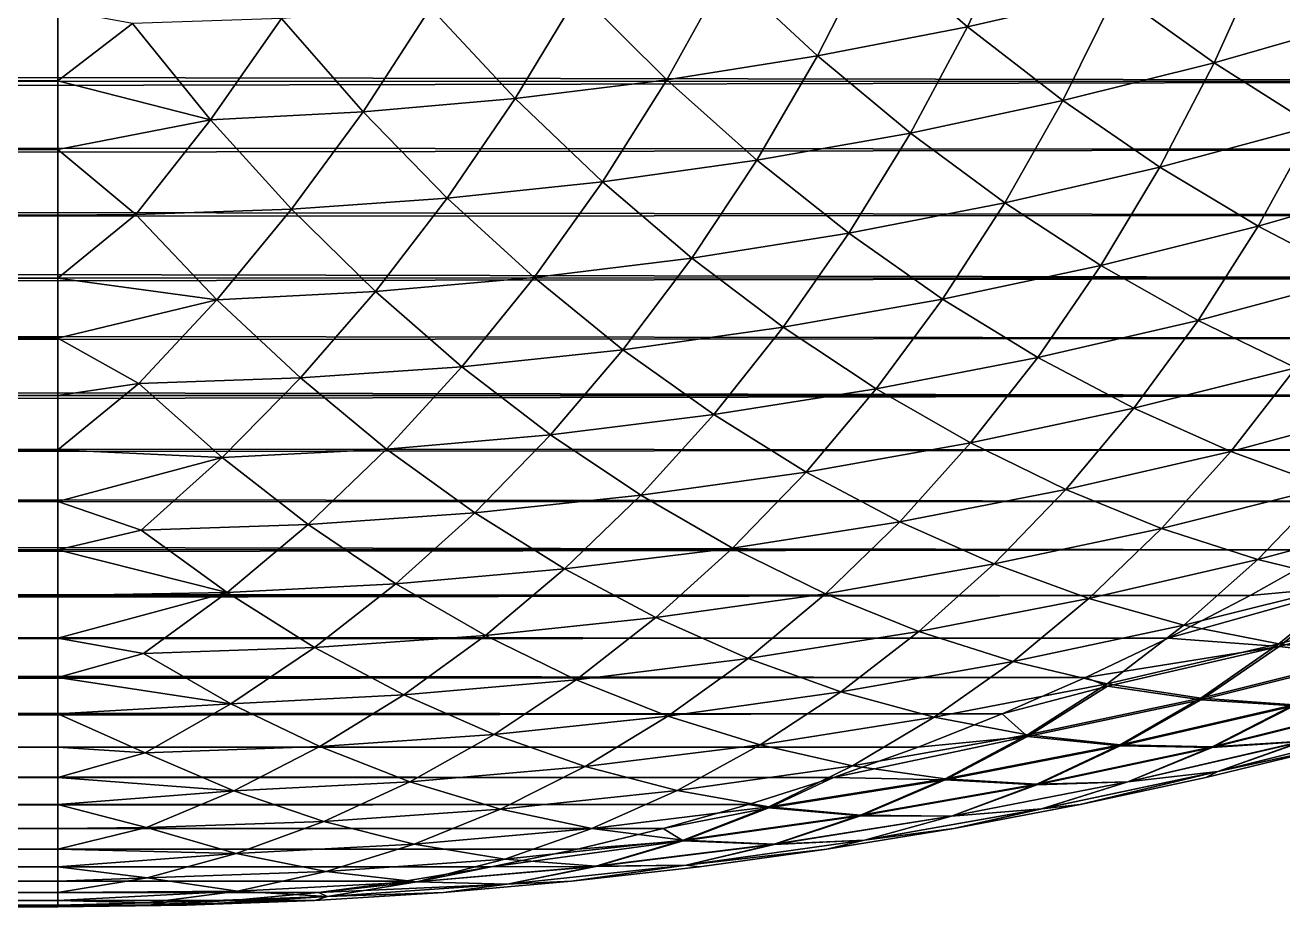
# Model space of a CAD drawing. Header units: millimetres. Extents: x -260 to 430, y -260 to 260.
# Drawn here: x 359.56 to 376.62, y -70 to -58.04 of the extents above; entities that cross this region are included whole.
import ezdxf

# ---------------------------------------------------------------- set-up
doc = ezdxf.new("R2010")
doc.units = ezdxf.units.MM
doc.header["$MEASUREMENT"] = 0
doc.layers.add('MESH_3D', color=2, linetype='CONTINUOUS')

msp = doc.modelspace()

# ---------------------------------------------------------------- linework, layer by layer
at = {"layer": 'MESH_3D'}
for points in [[(373.055, -56.545, 2489.144), (371.073, -56.966, 2489.144), (372.342, -58.066, 2487.094)], [(373.055, -56.545, 2489.144), (372.342, -58.066, 2487.094), (374.361, -57.6, 2487.094)], [(371.073, -56.966, 2489.144), (369.078, -57.318, 2489.144), (370.308, -58.462, 2487.094)], [(371.073, -56.966, 2489.144), (370.308, -58.462, 2487.094), (372.342, -58.066, 2487.094)], [(376.363, -57.064, 2487.094), (374.361, -57.6, 2487.094), (375.69, -58.556, 2485)], [(376.363, -57.064, 2487.094), (375.69, -58.556, 2485), (377.724, -57.973, 2485)], [(369.078, -57.318, 2489.144), (367.072, -57.6, 2489.144), (368.262, -58.786, 2487.094)], [(369.078, -57.318, 2489.144), (368.262, -58.786, 2487.094), (370.308, -58.462, 2487.094)], [(75.054, -58.24, 136.118), (75.573, -57.565, 135.245), (386.645, -57.837, 420.932)], [(253.527, -57.654, 2489.698), (253.319, -58.563, 2488.345), (360, -57.837, 2489.432)], [(367.072, -57.6, 2489.144), (365.058, -57.812, 2489.144), (366.205, -59.038, 2487.094)], [(367.072, -57.6, 2489.144), (366.205, -59.038, 2487.094), (368.262, -58.786, 2487.094)], [(374.361, -57.6, 2487.094), (372.342, -58.066, 2487.094), (373.637, -59.068, 2485)], [(374.361, -57.6, 2487.094), (373.637, -59.068, 2485), (375.69, -58.556, 2485)], [(75.054, -58.24, 136.118), (386.645, -57.837, 420.932), (385.663, -58.802, 422.004)], [(253.319, -58.563, 2488.345), (360, -58.802, 2487.978), (360, -57.837, 2489.432)], [(361.013, -58.024, 2489.144), (360, -57.837, 2489.432), (360, -58.802, 2487.978)], [(365.058, -57.812, 2489.144), (363.037, -57.953, 2489.144), (364.141, -59.219, 2487.094)], [(365.058, -57.812, 2489.144), (364.141, -59.219, 2487.094), (366.205, -59.038, 2487.094)], [(363.037, -57.953, 2489.144), (361.013, -58.024, 2489.144), (362.072, -59.327, 2487.094)], [(363.037, -57.953, 2489.144), (362.072, -59.327, 2487.094), (364.141, -59.219, 2487.094)], [(377.724, -57.973, 2485), (375.69, -58.556, 2485), (377.036, -59.412, 2482.863)], [(361.013, -58.024, 2489.144), (360, -58.802, 2487.978), (362.072, -59.327, 2487.094)], [(372.342, -58.066, 2487.094), (370.308, -58.462, 2487.094), (371.567, -59.508, 2485)], [(372.342, -58.066, 2487.094), (371.567, -59.508, 2485), (373.637, -59.068, 2485)], [(74.537, -58.9, 137.013), (75.054, -58.24, 136.118), (385.663, -58.802, 422.004)], [(370.308, -58.462, 2487.094), (368.262, -58.786, 2487.094), (369.483, -59.875, 2485)], [(370.308, -58.462, 2487.094), (369.483, -59.875, 2485), (371.567, -59.508, 2485)], [(253.319, -58.563, 2488.345), (253.114, -59.44, 2486.971), (360, -58.802, 2487.978)], [(375.69, -58.556, 2485), (373.637, -59.068, 2485), (374.952, -59.97, 2482.863)], [(375.69, -58.556, 2485), (374.952, -59.97, 2482.863), (377.036, -59.412, 2482.863)], [(74.023, -59.545, 137.93), (385.663, -58.802, 422.004), (384.664, -59.73, 423.094)], [(74.023, -59.545, 137.93), (74.537, -58.9, 137.013), (385.663, -58.802, 422.004)], [(253.114, -59.44, 2486.971), (360, -59.73, 2486.5), (360, -58.802, 2487.978)], [(362.072, -59.327, 2487.094), (360, -58.802, 2487.978), (360, -59.73, 2486.5)], [(368.262, -58.786, 2487.094), (366.205, -59.038, 2487.094), (367.388, -60.17, 2485)], [(368.262, -58.786, 2487.094), (367.388, -60.17, 2485), (369.483, -59.875, 2485)], [(366.205, -59.038, 2487.094), (364.141, -59.219, 2487.094), (365.284, -60.391, 2485)], [(366.205, -59.038, 2487.094), (365.284, -60.391, 2485), (367.388, -60.17, 2485)], [(373.637, -59.068, 2485), (371.567, -59.508, 2485), (372.85, -60.456, 2482.863)], [(373.637, -59.068, 2485), (372.85, -60.456, 2482.863), (374.952, -59.97, 2482.863)], [(362.072, -59.327, 2487.094), (360, -59.73, 2486.5), (361.058, -60.613, 2485)], [(362.072, -59.327, 2487.094), (361.058, -60.613, 2485), (363.173, -60.539, 2485)], [(364.141, -59.219, 2487.094), (362.072, -59.327, 2487.094), (363.173, -60.539, 2485)], [(364.141, -59.219, 2487.094), (363.173, -60.539, 2485), (365.284, -60.391, 2485)], [(73.512, -60.175, 138.871), (74.023, -59.545, 137.93), (384.664, -59.73, 423.094)], [(253.114, -59.44, 2486.971), (252.914, -60.285, 2485.576), (360, -59.73, 2486.5)], [(371.567, -59.508, 2485), (369.483, -59.875, 2485), (370.733, -60.867, 2482.863)], [(371.567, -59.508, 2485), (370.733, -60.867, 2482.863), (372.85, -60.456, 2482.863)], [(377.036, -59.412, 2482.863), (374.952, -59.97, 2482.863), (376.284, -60.772, 2480.686)], [(377.036, -59.412, 2482.863), (376.284, -60.772, 2480.686), (378.395, -60.166, 2480.686)], [(73.512, -60.175, 138.871), (384.664, -59.73, 423.094), (383.65, -60.622, 424.2)], [(252.914, -60.285, 2485.576), (360, -60.622, 2485), (360, -59.73, 2486.5)], [(361.058, -60.613, 2485), (360, -59.73, 2486.5), (360, -60.622, 2485)], [(369.483, -59.875, 2485), (367.388, -60.17, 2485), (368.602, -61.205, 2482.863)], [(369.483, -59.875, 2485), (368.602, -61.205, 2482.863), (370.733, -60.867, 2482.863)], [(374.952, -59.97, 2482.863), (372.85, -60.456, 2482.863), (374.153, -61.303, 2480.686)], [(374.952, -59.97, 2482.863), (374.153, -61.303, 2480.686), (376.284, -60.772, 2480.686)], [(73.005, -60.789, 139.836), (73.512, -60.175, 138.871), (383.65, -60.622, 424.2)], [(367.388, -60.17, 2485), (365.284, -60.391, 2485), (366.461, -61.468, 2482.863)], [(367.388, -60.17, 2485), (366.461, -61.468, 2482.863), (368.602, -61.205, 2482.863)], [(378.395, -60.166, 2480.686), (376.284, -60.772, 2480.686), (377.627, -61.471, 2478.472)], [(252.914, -60.285, 2485.576), (252.719, -61.098, 2484.161), (360, -60.622, 2485)], [(365.284, -60.391, 2485), (363.173, -60.539, 2485), (364.311, -61.656, 2482.863)], [(365.284, -60.391, 2485), (364.311, -61.656, 2482.863), (366.461, -61.468, 2482.863)], [(363.173, -60.539, 2485), (361.058, -60.613, 2485), (362.157, -61.769, 2482.863)], [(363.173, -60.539, 2485), (362.157, -61.769, 2482.863), (364.311, -61.656, 2482.863)], [(372.85, -60.456, 2482.863), (370.733, -60.867, 2482.863), (372.005, -61.76, 2480.686)], [(372.85, -60.456, 2482.863), (372.005, -61.76, 2480.686), (374.153, -61.303, 2480.686)], [(73.005, -60.789, 139.836), (383.65, -60.622, 424.2), (382.622, -61.476, 425.322)], [(252.719, -61.098, 2484.161), (360, -61.476, 2483.478), (360, -60.622, 2485)], [(361.058, -60.613, 2485), (360, -60.622, 2485), (360, -61.476, 2483.478)], [(361.058, -60.613, 2485), (360, -61.476, 2483.478), (362.157, -61.769, 2482.863)], [(72.503, -61.386, 140.824), (73.005, -60.789, 139.836), (382.622, -61.476, 425.322)], [(370.733, -60.867, 2482.863), (368.602, -61.205, 2482.863), (369.842, -62.141, 2480.686)], [(370.733, -60.867, 2482.863), (369.842, -62.141, 2480.686), (372.005, -61.76, 2480.686)], [(376.284, -60.772, 2480.686), (374.153, -61.303, 2480.686), (375.47, -62.049, 2478.472)], [(376.284, -60.772, 2480.686), (375.47, -62.049, 2478.472), (377.627, -61.471, 2478.472)], [(252.719, -61.098, 2484.161), (252.529, -61.879, 2482.727), (360, -61.476, 2483.478)], [(368.602, -61.205, 2482.863), (366.461, -61.468, 2482.863), (367.667, -62.447, 2480.686)], [(368.602, -61.205, 2482.863), (367.667, -62.447, 2480.686), (369.842, -62.141, 2480.686)], [(72.007, -61.967, 141.839), (72.503, -61.386, 140.824), (382.622, -61.476, 425.322)], [(374.153, -61.303, 2480.686), (372.005, -61.76, 2480.686), (373.296, -62.551, 2478.472)], [(374.153, -61.303, 2480.686), (373.296, -62.551, 2478.472), (375.47, -62.049, 2478.472)], [(72.007, -61.967, 141.839), (382.622, -61.476, 425.322), (381.579, -62.291, 426.459)], [(252.529, -61.879, 2482.727), (360, -62.291, 2481.935), (360, -61.476, 2483.478)], [(362.157, -61.769, 2482.863), (360, -61.476, 2483.478), (360, -62.291, 2481.935)], [(366.461, -61.468, 2482.863), (364.311, -61.656, 2482.863), (365.483, -62.676, 2480.686)], [(366.461, -61.468, 2482.863), (365.483, -62.676, 2480.686), (367.667, -62.447, 2480.686)], [(377.627, -61.471, 2478.472), (375.47, -62.049, 2478.472), (376.798, -62.691, 2476.222)], [(364.311, -61.656, 2482.863), (362.157, -61.769, 2482.863), (363.293, -62.829, 2480.686)], [(364.311, -61.656, 2482.863), (363.293, -62.829, 2480.686), (365.483, -62.676, 2480.686)], [(372.005, -61.76, 2480.686), (369.842, -62.141, 2480.686), (371.104, -62.977, 2478.472)], [(372.005, -61.76, 2480.686), (371.104, -62.977, 2478.472), (373.296, -62.551, 2478.472)], [(252.529, -61.879, 2482.727), (252.345, -62.626, 2481.274), (360, -62.291, 2481.935)], [(362.157, -61.769, 2482.863), (360, -62.291, 2481.935), (361.098, -62.906, 2480.686)], [(362.157, -61.769, 2482.863), (361.098, -62.906, 2480.686), (363.293, -62.829, 2480.686)], [(71.518, -62.532, 142.879), (72.007, -61.967, 141.839), (381.579, -62.291, 426.459)], [(375.47, -62.049, 2478.472), (373.296, -62.551, 2478.472), (374.6, -63.239, 2476.222)], [(375.47, -62.049, 2478.472), (374.6, -63.239, 2476.222), (376.798, -62.691, 2476.222)], [(369.842, -62.141, 2480.686), (367.667, -62.447, 2480.686), (368.9, -63.326, 2478.472)], [(369.842, -62.141, 2480.686), (368.9, -63.326, 2478.472), (371.104, -62.977, 2478.472)], [(71.518, -62.532, 142.879), (381.579, -62.291, 426.459), (380.523, -63.068, 427.611)], [(252.345, -62.626, 2481.274), (360, -63.068, 2480.372), (360, -62.291, 2481.935)], [(361.098, -62.906, 2480.686), (360, -62.291, 2481.935), (360, -63.068, 2480.372)], [(367.667, -62.447, 2480.686), (365.483, -62.676, 2480.686), (366.684, -63.598, 2478.472)], [(367.667, -62.447, 2480.686), (366.684, -63.598, 2478.472), (368.9, -63.326, 2478.472)], [(71.035, -63.079, 143.947), (71.518, -62.532, 142.879), (380.523, -63.068, 427.611)], [(373.296, -62.551, 2478.472), (371.104, -62.977, 2478.472), (372.384, -63.71, 2476.222)], [(373.296, -62.551, 2478.472), (372.384, -63.71, 2476.222), (374.6, -63.239, 2476.222)], [(252.345, -62.626, 2481.274), (252.167, -63.339, 2479.803), (360, -63.068, 2480.372)], [(365.483, -62.676, 2480.686), (363.293, -62.829, 2480.686), (364.461, -63.792, 2478.472)], [(365.483, -62.676, 2480.686), (364.461, -63.792, 2478.472), (366.684, -63.598, 2478.472)], [(376.798, -62.691, 2476.222), (374.6, -63.239, 2476.222), (375.913, -63.825, 2473.941)], [(376.798, -62.691, 2476.222), (375.913, -63.825, 2473.941), (378.131, -63.23, 2473.941)], [(361.098, -62.906, 2480.686), (360, -63.805, 2478.79), (362.232, -63.909, 2478.472)], [(361.098, -62.906, 2480.686), (360, -63.068, 2480.372), (360, -63.805, 2478.79)], [(363.293, -62.829, 2480.686), (361.098, -62.906, 2480.686), (362.232, -63.909, 2478.472)], [(363.293, -62.829, 2480.686), (362.232, -63.909, 2478.472), (364.461, -63.792, 2478.472)], [(70.561, -63.609, 145.041), (380.523, -63.068, 427.611), (379.454, -63.805, 428.777)], [(70.561, -63.609, 145.041), (71.035, -63.079, 143.947), (380.523, -63.068, 427.611)], [(252.167, -63.339, 2479.803), (360, -63.805, 2478.79), (360, -63.068, 2480.372)], [(371.104, -62.977, 2478.472), (368.9, -63.326, 2478.472), (370.153, -64.104, 2476.222)], [(371.104, -62.977, 2478.472), (370.153, -64.104, 2476.222), (372.384, -63.71, 2476.222)], [(374.6, -63.239, 2476.222), (372.384, -63.71, 2476.222), (373.676, -64.341, 2473.941)], [(374.6, -63.239, 2476.222), (373.676, -64.341, 2473.941), (375.913, -63.825, 2473.941)], [(378.131, -63.23, 2473.941), (375.913, -63.825, 2473.941), (377.231, -64.306, 2471.631)], [(252.167, -63.339, 2479.803), (251.995, -64.018, 2478.314), (360, -63.805, 2478.79)], [(368.9, -63.326, 2478.472), (366.684, -63.598, 2478.472), (367.91, -64.419, 2476.222)], [(368.9, -63.326, 2478.472), (367.91, -64.419, 2476.222), (370.153, -64.104, 2476.222)], [(70.096, -64.122, 146.164), (70.561, -63.609, 145.041), (379.454, -63.805, 428.777)], [(366.684, -63.598, 2478.472), (364.461, -63.792, 2478.472), (365.657, -64.656, 2476.222)], [(366.684, -63.598, 2478.472), (365.657, -64.656, 2476.222), (367.91, -64.419, 2476.222)], [(70.096, -64.122, 146.164), (379.454, -63.805, 428.777), (378.373, -64.503, 429.956)], [(251.995, -64.018, 2478.314), (360, -64.503, 2477.19), (360, -63.805, 2478.79)], [(362.232, -63.909, 2478.472), (360, -63.805, 2478.79), (360, -64.503, 2477.19)], [(364.461, -63.792, 2478.472), (362.232, -63.909, 2478.472), (363.397, -64.814, 2476.222)], [(364.461, -63.792, 2478.472), (363.397, -64.814, 2476.222), (365.657, -64.656, 2476.222)], [(372.384, -63.71, 2476.222), (370.153, -64.104, 2476.222), (371.422, -64.779, 2473.941)], [(372.384, -63.71, 2476.222), (371.422, -64.779, 2473.941), (373.676, -64.341, 2473.941)], [(362.232, -63.909, 2478.472), (360, -64.503, 2477.19), (361.133, -64.893, 2476.222)], [(362.232, -63.909, 2478.472), (361.133, -64.893, 2476.222), (363.397, -64.814, 2476.222)], [(375.913, -63.825, 2473.941), (373.676, -64.341, 2473.941), (374.976, -64.868, 2471.631)], [(375.913, -63.825, 2473.941), (374.976, -64.868, 2471.631), (377.231, -64.306, 2471.631)], [(69.641, -64.616, 147.315), (70.096, -64.122, 146.164), (378.373, -64.503, 429.956)], [(251.995, -64.018, 2478.314), (251.831, -64.663, 2476.809), (360, -64.503, 2477.19)], [(370.153, -64.104, 2476.222), (367.91, -64.419, 2476.222), (369.155, -65.138, 2473.941)], [(370.153, -64.104, 2476.222), (369.155, -65.138, 2473.941), (371.422, -64.779, 2473.941)], [(377.231, -64.306, 2471.631), (374.976, -64.868, 2471.631), (376.279, -65.29, 2469.295)], [(377.231, -64.306, 2471.631), (376.279, -65.29, 2469.295), (378.547, -64.682, 2469.295)], [(367.91, -64.419, 2476.222), (365.657, -64.656, 2476.222), (366.876, -65.418, 2473.941)], [(367.91, -64.419, 2476.222), (366.876, -65.418, 2473.941), (369.155, -65.138, 2473.941)], [(373.676, -64.341, 2473.941), (371.422, -64.779, 2473.941), (372.703, -65.351, 2471.631)], [(373.676, -64.341, 2473.941), (372.703, -65.351, 2471.631), (374.976, -64.868, 2471.631)], [(69.197, -65.091, 148.495), (69.641, -64.616, 147.315), (377.281, -65.161, 431.148)], [(69.641, -64.616, 147.315), (378.373, -64.503, 429.956), (377.281, -65.161, 431.148)], [(251.831, -64.663, 2476.809), (251.673, -65.272, 2475.288), (360, -65.161, 2475.574)], [(251.831, -64.663, 2476.809), (360, -65.161, 2475.574), (360, -64.503, 2477.19)], [(361.133, -64.893, 2476.222), (360, -64.503, 2477.19), (360, -65.161, 2475.574)], [(365.657, -64.656, 2476.222), (363.397, -64.814, 2476.222), (364.588, -65.618, 2473.941)], [(365.657, -64.656, 2476.222), (364.588, -65.618, 2473.941), (366.876, -65.418, 2473.941)], [(363.397, -64.814, 2476.222), (361.133, -64.893, 2476.222), (362.296, -65.738, 2473.941)], [(363.397, -64.814, 2476.222), (362.296, -65.738, 2473.941), (364.588, -65.618, 2473.941)], [(371.422, -64.779, 2473.941), (369.155, -65.138, 2473.941), (370.414, -65.754, 2471.631)], [(371.422, -64.779, 2473.941), (370.414, -65.754, 2471.631), (372.703, -65.351, 2471.631)], [(378.547, -64.682, 2469.295), (376.279, -65.29, 2469.295), (377.579, -65.606, 2466.935)], [(361.133, -64.893, 2476.222), (360, -65.161, 2475.574), (362.296, -65.738, 2473.941)], [(374.976, -64.868, 2471.631), (372.703, -65.351, 2471.631), (373.99, -65.818, 2469.295)], [(374.976, -64.868, 2471.631), (373.99, -65.818, 2469.295), (376.279, -65.29, 2469.295)], [(68.808, -65.502, 149.583), (69.197, -65.091, 148.495), (377.281, -65.161, 431.148)], [(68.808, -65.502, 149.583), (377.281, -65.161, 431.148), (376.178, -65.778, 432.351)], [(251.673, -65.272, 2475.288), (360, -65.778, 2473.941), (360, -65.161, 2475.574)], [(362.296, -65.738, 2473.941), (360, -65.161, 2475.574), (360, -65.778, 2473.941)], [(369.155, -65.138, 2473.941), (366.876, -65.418, 2473.941), (368.113, -66.078, 2471.631)], [(369.155, -65.138, 2473.941), (368.113, -66.078, 2471.631), (370.414, -65.754, 2471.631)], [(377.591, -65.649, 433.242), (376.178, -65.778, 432.351), (377.281, -65.161, 431.148)], [(251.673, -65.272, 2475.288), (251.524, -65.847, 2473.752), (360, -65.778, 2473.941)], [(372.703, -65.351, 2471.631), (370.414, -65.754, 2471.631), (371.684, -66.266, 2469.295)], [(372.703, -65.351, 2471.631), (371.684, -66.266, 2469.295), (373.99, -65.818, 2469.295)], [(376.279, -65.29, 2469.295), (373.99, -65.818, 2469.295), (375.279, -66.18, 2466.935)], [(376.279, -65.29, 2469.295), (375.279, -66.18, 2466.935), (377.579, -65.606, 2466.935)], [(68.466, -65.859, 150.583), (68.808, -65.502, 149.583), (376.178, -65.778, 432.351)], [(366.876, -65.418, 2473.941), (364.588, -65.618, 2473.941), (365.802, -66.321, 2471.631)], [(366.876, -65.418, 2473.941), (365.802, -66.321, 2471.631), (368.113, -66.078, 2471.631)], [(364.588, -65.618, 2473.941), (362.296, -65.738, 2473.941), (363.484, -66.483, 2471.631)], [(364.588, -65.618, 2473.941), (363.484, -66.483, 2471.631), (365.802, -66.321, 2471.631)], [(377.591, -65.649, 433.242), (375.065, -66.355, 433.566), (376.178, -65.778, 432.351)], [(376.572, -66.468, 435.599), (375.065, -66.355, 433.566), (377.591, -65.649, 433.242)], [(377.579, -65.606, 2466.935), (375.279, -66.18, 2466.935), (376.564, -66.436, 2464.554)], [(377.579, -65.606, 2466.935), (376.564, -66.436, 2464.554), (378.873, -65.818, 2464.554)], [(378.882, -65.849, 435.599), (376.572, -66.468, 435.599), (377.591, -65.649, 433.242)], [(68.134, -66.202, 151.603), (376.178, -65.778, 432.351), (375.065, -66.355, 433.566)], [(68.134, -66.202, 151.603), (68.466, -65.859, 150.583), (376.178, -65.778, 432.351)], [(251.524, -65.847, 2473.752), (251.382, -66.386, 2472.202), (360, -66.355, 2472.294)], [(251.524, -65.847, 2473.752), (360, -66.355, 2472.294), (360, -65.778, 2473.941)], [(362.296, -65.738, 2473.941), (360, -66.355, 2472.294), (361.162, -66.564, 2471.631)], [(362.296, -65.738, 2473.941), (360, -65.778, 2473.941), (360, -66.355, 2472.294)], [(362.296, -65.738, 2473.941), (361.162, -66.564, 2471.631), (363.484, -66.483, 2471.631)], [(370.414, -65.754, 2471.631), (368.113, -66.078, 2471.631), (369.365, -66.633, 2469.295)], [(370.414, -65.754, 2471.631), (369.365, -66.633, 2469.295), (371.684, -66.266, 2469.295)], [(373.99, -65.818, 2469.295), (371.684, -66.266, 2469.295), (372.96, -66.673, 2466.935)], [(373.99, -65.818, 2469.295), (372.96, -66.673, 2466.935), (375.279, -66.18, 2466.935)], [(378.873, -65.818, 2464.554), (376.564, -66.436, 2464.554), (377.842, -66.588, 2462.155)], [(377.848, -66.609, 437.973), (376.572, -66.468, 435.599), (378.882, -65.849, 435.599)], [(67.812, -66.532, 152.644), (68.134, -66.202, 151.603), (375.065, -66.355, 433.566)], [(368.113, -66.078, 2471.631), (365.802, -66.321, 2471.631), (367.034, -66.92, 2469.295)], [(368.113, -66.078, 2471.631), (367.034, -66.92, 2469.295), (369.365, -66.633, 2469.295)], [(375.279, -66.18, 2466.935), (372.96, -66.673, 2466.935), (374.236, -66.974, 2464.554)], [(375.279, -66.18, 2466.935), (374.236, -66.974, 2464.554), (376.564, -66.436, 2464.554)], [(67.812, -66.532, 152.644), (375.065, -66.355, 433.566), (373.942, -66.89, 434.79)], [(251.382, -66.386, 2472.202), (360, -66.89, 2470.633), (360, -66.355, 2472.294)], [(361.162, -66.564, 2471.631), (360, -66.355, 2472.294), (360, -66.89, 2470.633)], [(365.802, -66.321, 2471.631), (363.484, -66.483, 2471.631), (364.694, -67.124, 2469.295)], [(365.802, -66.321, 2471.631), (364.694, -67.124, 2469.295), (367.034, -66.92, 2469.295)], [(371.684, -66.266, 2469.295), (369.365, -66.633, 2469.295), (370.625, -67.084, 2466.935)], [(371.684, -66.266, 2469.295), (370.625, -67.084, 2466.935), (372.96, -66.673, 2466.935)], [(376.572, -66.468, 435.599), (373.942, -66.89, 434.79), (375.065, -66.355, 433.566)], [(67.499, -66.849, 153.706), (67.812, -66.532, 152.644), (373.942, -66.89, 434.79)], [(251.382, -66.386, 2472.202), (251.249, -66.889, 2470.638), (360, -66.89, 2470.633)], [(363.484, -66.483, 2471.631), (361.162, -66.564, 2471.631), (362.348, -67.247, 2469.295)], [(363.484, -66.483, 2471.631), (362.348, -67.247, 2469.295), (364.694, -67.124, 2469.295)], [(376.572, -66.468, 435.599), (374.242, -67.006, 435.599), (373.942, -66.89, 434.79)], [(376.564, -66.436, 2464.554), (374.236, -66.974, 2464.554), (375.507, -67.17, 2462.155)], [(375.512, -67.192, 437.973), (374.242, -67.006, 435.599), (376.572, -66.468, 435.599)], [(376.564, -66.436, 2464.554), (375.507, -67.17, 2462.155), (377.842, -66.588, 2462.155)], [(377.848, -66.609, 437.973), (375.512, -67.192, 437.973), (376.572, -66.468, 435.599)], [(361.162, -66.564, 2471.631), (360, -66.89, 2470.633), (362.348, -67.247, 2469.295)], [(369.365, -66.633, 2469.295), (367.034, -66.92, 2469.295), (368.277, -67.414, 2466.935)], [(369.365, -66.633, 2469.295), (368.277, -67.414, 2466.935), (370.625, -67.084, 2466.935)], [(372.96, -66.673, 2466.935), (370.625, -67.084, 2466.935), (371.89, -67.43, 2464.554)], [(372.96, -66.673, 2466.935), (371.89, -67.43, 2464.554), (374.236, -66.974, 2464.554)], [(377.842, -66.588, 2462.155), (375.507, -67.17, 2462.155), (376.77, -67.26, 2459.742)], [(376.773, -67.274, 440.361), (375.512, -67.192, 437.973), (377.848, -66.609, 437.973)], [(67.198, -67.153, 154.79), (67.499, -66.849, 153.706), (373.942, -66.89, 434.79)], [(67.198, -67.153, 154.79), (373.942, -66.89, 434.79), (372.811, -67.384, 436.024)], [(251.249, -66.889, 2470.638), (251.124, -67.355, 2469.06), (360, -66.89, 2470.633)], [(251.124, -67.355, 2469.06), (360, -67.384, 2468.959), (360, -66.89, 2470.633)], [(362.348, -67.247, 2469.295), (360, -66.89, 2470.633), (360, -67.384, 2468.959)], [(367.034, -66.92, 2469.295), (364.694, -67.124, 2469.295), (365.92, -67.662, 2466.935)], [(367.034, -66.92, 2469.295), (365.92, -67.662, 2466.935), (368.277, -67.414, 2466.935)], [(374.236, -66.974, 2464.554), (371.89, -67.43, 2464.554), (373.154, -67.67, 2462.155)], [(374.242, -67.006, 435.599), (372.811, -67.384, 436.024), (373.942, -66.89, 434.79)], [(373.158, -67.692, 437.973), (372.811, -67.384, 436.024), (374.242, -67.006, 435.599)], [(374.236, -66.974, 2464.554), (373.154, -67.67, 2462.155), (375.507, -67.17, 2462.155)], [(375.512, -67.192, 437.973), (373.158, -67.692, 437.973), (374.242, -67.006, 435.599)], [(66.907, -67.442, 155.896), (67.198, -67.153, 154.79), (372.811, -67.384, 436.024)], [(364.694, -67.124, 2469.295), (362.348, -67.247, 2469.295), (363.555, -67.828, 2466.935)], [(364.694, -67.124, 2469.295), (363.555, -67.828, 2466.935), (365.92, -67.662, 2466.935)], [(370.625, -67.084, 2466.935), (368.277, -67.414, 2466.935), (369.529, -67.804, 2464.554)], [(370.625, -67.084, 2466.935), (369.529, -67.804, 2464.554), (371.89, -67.43, 2464.554)], [(375.507, -67.17, 2462.155), (373.154, -67.67, 2462.155), (374.412, -67.804, 2459.742)], [(374.415, -67.818, 440.361), (373.158, -67.692, 437.973), (375.512, -67.192, 437.973)], [(375.507, -67.17, 2462.155), (374.412, -67.804, 2459.742), (376.77, -67.26, 2459.742)], [(376.773, -67.274, 440.361), (374.415, -67.818, 440.361), (375.512, -67.192, 437.973)], [(66.628, -67.717, 157.025), (372.811, -67.384, 436.024), (371.672, -67.835, 437.267)], [(66.628, -67.717, 157.025), (66.907, -67.442, 155.896), (372.811, -67.384, 436.024)], [(251.124, -67.355, 2469.06), (251.008, -67.785, 2467.471), (360, -67.384, 2468.959)], [(251.008, -67.785, 2467.471), (360, -67.835, 2467.273), (360, -67.384, 2468.959)], [(362.348, -67.247, 2469.295), (360, -67.384, 2468.959), (361.185, -67.91, 2466.935)], [(361.185, -67.91, 2466.935), (360, -67.384, 2468.959), (360, -67.835, 2467.273)], [(362.348, -67.247, 2469.295), (361.185, -67.91, 2466.935), (363.555, -67.828, 2466.935)], [(373.158, -67.692, 437.973), (371.672, -67.835, 437.267), (372.811, -67.384, 436.024)], [(376.77, -67.26, 2459.742), (374.412, -67.804, 2459.742), (375.66, -67.832, 2457.317)], [(375.662, -67.84, 442.761), (374.415, -67.818, 440.361), (376.773, -67.274, 440.361)], [(378.018, -67.244, 2457.317), (375.66, -67.832, 2457.317), (376.893, -67.755, 2454.883)], [(376.77, -67.26, 2459.742), (375.66, -67.832, 2457.317), (378.018, -67.244, 2457.317)], [(378.02, -67.252, 442.761), (375.662, -67.84, 442.761), (376.773, -67.274, 440.361)], [(376.894, -67.759, 445.169), (375.662, -67.84, 442.761), (378.02, -67.252, 442.761)], [(368.277, -67.414, 2466.935), (365.92, -67.662, 2466.935), (367.157, -68.095, 2464.554)], [(368.277, -67.414, 2466.935), (367.157, -68.095, 2464.554), (369.529, -67.804, 2464.554)], [(371.89, -67.43, 2464.554), (369.529, -67.804, 2464.554), (370.784, -68.088, 2462.155)], [(371.89, -67.43, 2464.554), (370.784, -68.088, 2462.155), (373.154, -67.67, 2462.155)], [(66.362, -67.978, 158.175), (66.628, -67.717, 157.025), (371.672, -67.835, 437.267)], [(365.92, -67.662, 2466.935), (363.555, -67.828, 2466.935), (364.776, -68.304, 2464.554)], [(365.92, -67.662, 2466.935), (364.776, -68.304, 2464.554), (367.157, -68.095, 2464.554)], [(373.158, -67.692, 437.973), (370.525, -68.245, 438.518), (371.672, -67.835, 437.267)], [(372.04, -68.28, 440.361), (370.525, -68.245, 438.518), (373.158, -67.692, 437.973)], [(373.154, -67.67, 2462.155), (370.784, -68.088, 2462.155), (372.037, -68.266, 2459.742)], [(373.154, -67.67, 2462.155), (372.037, -68.266, 2459.742), (374.412, -67.804, 2459.742)], [(374.415, -67.818, 440.361), (372.04, -68.28, 440.361), (373.158, -67.692, 437.973)], [(378.106, -67.574, 2452.443), (375.737, -68.164, 2452.443), (377.273, -67.835, 2450)], [(376.893, -67.755, 2454.883), (375.737, -68.164, 2452.443), (378.106, -67.574, 2452.443)], [(378.107, -67.574, 447.583), (375.737, -68.165, 447.583), (376.894, -67.759, 445.169)], [(378.107, -67.574, 447.583), (377.273, -67.835, 450), (375.737, -68.165, 447.583)], [(66.362, -67.978, 158.175), (371.672, -67.835, 437.267), (370.525, -68.245, 438.518)], [(251.008, -67.785, 2467.471), (250.902, -68.177, 2465.869), (360, -67.835, 2467.273)], [(250.902, -68.177, 2465.869), (360, -68.245, 2465.576), (360, -67.835, 2467.273)], [(361.185, -67.91, 2466.935), (360, -67.835, 2467.273), (360, -68.245, 2465.576)], [(363.555, -67.828, 2466.935), (361.185, -67.91, 2466.935), (362.39, -68.429, 2464.554)], [(363.555, -67.828, 2466.935), (362.39, -68.429, 2464.554), (364.776, -68.304, 2464.554)], [(369.529, -67.804, 2464.554), (367.157, -68.095, 2464.554), (368.401, -68.423, 2462.155)], [(369.529, -67.804, 2464.554), (368.401, -68.423, 2462.155), (370.784, -68.088, 2462.155)], [(374.412, -67.804, 2459.742), (372.037, -68.266, 2459.742), (373.283, -68.337, 2457.317)], [(373.285, -68.345, 442.761), (372.04, -68.28, 440.361), (374.415, -67.818, 440.361)], [(374.412, -67.804, 2459.742), (373.283, -68.337, 2457.317), (375.66, -67.832, 2457.317)], [(375.66, -67.832, 2457.317), (373.283, -68.337, 2457.317), (374.518, -68.304, 2454.883)], [(375.662, -67.84, 442.761), (373.285, -68.345, 442.761), (374.415, -67.818, 440.361)], [(374.519, -68.307, 445.169), (373.285, -68.345, 442.761), (375.662, -67.84, 442.761)], [(376.893, -67.755, 2454.883), (374.518, -68.304, 2454.883), (375.737, -68.164, 2452.443)], [(375.66, -67.832, 2457.317), (374.518, -68.304, 2454.883), (376.893, -67.755, 2454.883)], [(376.894, -67.759, 445.169), (374.519, -68.307, 445.169), (375.662, -67.84, 442.761)], [(375.737, -68.165, 447.583), (374.519, -68.307, 445.169), (376.894, -67.759, 445.169)], [(375.737, -68.164, 2452.443), (375.576, -68.245, 2450), (377.273, -67.835, 2450)], [(375.576, -68.245, 2450), (375.576, -68.245, 450), (377.273, -67.835, 450)], [(377.273, -67.835, 2450), (375.576, -68.245, 2450), (377.273, -67.835, 450)], [(375.737, -68.165, 447.583), (377.273, -67.835, 450), (375.576, -68.245, 450)], [(66.109, -68.224, 159.348), (66.362, -67.978, 158.175), (370.525, -68.245, 438.518)], [(361.185, -67.91, 2466.935), (360, -68.245, 2465.576), (362.39, -68.429, 2464.554)], [(65.87, -68.456, 160.543), (66.109, -68.224, 159.348), (370.525, -68.245, 438.518)], [(65.87, -68.456, 160.543), (370.525, -68.245, 438.518), (369.372, -68.612, 439.776)], [(250.902, -68.177, 2465.869), (250.805, -68.533, 2464.257), (360, -68.245, 2465.576)], [(250.805, -68.533, 2464.257), (360, -68.612, 2463.87), (360, -68.245, 2465.576)], [(362.39, -68.429, 2464.554), (360, -68.245, 2465.576), (360, -68.612, 2463.87)], [(367.157, -68.095, 2464.554), (364.776, -68.304, 2464.554), (366.008, -68.674, 2462.155)], [(367.157, -68.095, 2464.554), (366.008, -68.674, 2462.155), (368.401, -68.423, 2462.155)], [(370.784, -68.088, 2462.155), (368.401, -68.423, 2462.155), (369.647, -68.644, 2459.742)], [(369.649, -68.658, 440.361), (369.372, -68.612, 439.776), (370.525, -68.245, 438.518)], [(370.784, -68.088, 2462.155), (369.647, -68.644, 2459.742), (372.037, -68.266, 2459.742)], [(372.04, -68.28, 440.361), (369.649, -68.658, 440.361), (370.525, -68.245, 438.518)], [(375.737, -68.164, 2452.443), (373.348, -68.672, 2452.443), (373.87, -68.612, 2450)], [(374.518, -68.304, 2454.883), (373.348, -68.672, 2452.443), (375.737, -68.164, 2452.443)], [(375.737, -68.165, 447.583), (373.87, -68.612, 450), (373.349, -68.673, 447.583)], [(375.737, -68.165, 447.583), (373.349, -68.673, 447.583), (374.519, -68.307, 445.169)], [(375.737, -68.164, 2452.443), (373.87, -68.612, 2450), (375.576, -68.245, 2450)], [(375.737, -68.165, 447.583), (375.576, -68.245, 450), (373.87, -68.612, 450)], [(375.576, -68.245, 2450), (373.87, -68.612, 2450), (373.87, -68.612, 450)], [(375.576, -68.245, 2450), (373.87, -68.612, 450), (375.576, -68.245, 450)], [(364.776, -68.304, 2464.554), (362.39, -68.429, 2464.554), (363.608, -68.842, 2462.155)], [(364.776, -68.304, 2464.554), (363.608, -68.842, 2462.155), (366.008, -68.674, 2462.155)], [(372.037, -68.266, 2459.742), (369.647, -68.644, 2459.742), (370.89, -68.759, 2457.317)], [(370.892, -68.767, 442.761), (369.649, -68.658, 440.361), (372.04, -68.28, 440.361)], [(372.037, -68.266, 2459.742), (370.89, -68.759, 2457.317), (373.283, -68.337, 2457.317)], [(373.283, -68.337, 2457.317), (370.89, -68.759, 2457.317), (372.126, -68.769, 2454.883)], [(373.285, -68.345, 442.761), (370.892, -68.767, 442.761), (372.04, -68.28, 440.361)], [(372.126, -68.772, 445.169), (370.892, -68.767, 442.761), (373.285, -68.345, 442.761)], [(374.518, -68.304, 2454.883), (372.126, -68.769, 2454.883), (373.348, -68.672, 2452.443)], [(373.283, -68.337, 2457.317), (372.126, -68.769, 2454.883), (374.518, -68.304, 2454.883)], [(374.519, -68.307, 445.169), (372.126, -68.772, 445.169), (373.285, -68.345, 442.761)], [(373.349, -68.673, 447.583), (372.126, -68.772, 445.169), (374.519, -68.307, 445.169)], [(65.645, -68.671, 161.76), (65.87, -68.456, 160.543), (369.372, -68.612, 439.776)], [(250.805, -68.533, 2464.257), (250.718, -68.85, 2462.635), (360, -68.612, 2463.87)], [(362.39, -68.429, 2464.554), (360, -68.612, 2463.87), (361.203, -68.926, 2462.155)], [(362.39, -68.429, 2464.554), (361.203, -68.926, 2462.155), (363.608, -68.842, 2462.155)], [(368.401, -68.423, 2462.155), (366.008, -68.674, 2462.155), (367.246, -68.939, 2459.742)], [(368.401, -68.423, 2462.155), (367.246, -68.939, 2459.742), (369.647, -68.644, 2459.742)], [(65.435, -68.871, 162.998), (369.372, -68.612, 439.776), (368.214, -68.937, 441.04)], [(65.435, -68.871, 162.998), (65.645, -68.671, 161.76), (369.372, -68.612, 439.776)], [(250.718, -68.85, 2462.635), (360, -68.937, 2462.155), (360, -68.612, 2463.87)], [(361.203, -68.926, 2462.155), (360, -68.612, 2463.87), (360, -68.937, 2462.155)], [(366.008, -68.674, 2462.155), (363.608, -68.842, 2462.155), (364.835, -69.15, 2459.742)], [(366.008, -68.674, 2462.155), (364.835, -69.15, 2459.742), (367.246, -68.939, 2459.742)], [(369.647, -68.644, 2459.742), (367.246, -68.939, 2459.742), (368.484, -69.098, 2457.317)], [(369.649, -68.658, 440.361), (368.214, -68.937, 441.04), (369.372, -68.612, 439.776)], [(368.485, -69.106, 442.761), (368.214, -68.937, 441.04), (369.649, -68.658, 440.361)], [(369.647, -68.644, 2459.742), (368.484, -69.098, 2457.317), (370.89, -68.759, 2457.317)], [(370.89, -68.759, 2457.317), (368.484, -69.098, 2457.317), (369.718, -69.15, 2454.883)], [(370.892, -68.767, 442.761), (368.485, -69.106, 442.761), (369.649, -68.658, 440.361)], [(370.89, -68.759, 2457.317), (369.718, -69.15, 2454.883), (372.126, -68.769, 2454.883)], [(373.348, -68.672, 2452.443), (370.944, -69.096, 2452.443), (372.155, -68.937, 2450)], [(372.126, -68.769, 2454.883), (370.944, -69.096, 2452.443), (373.348, -68.672, 2452.443)], [(373.349, -68.673, 447.583), (370.944, -69.097, 447.583), (372.126, -68.772, 445.169)], [(373.349, -68.673, 447.583), (372.155, -68.937, 450), (370.944, -69.097, 447.583)], [(373.348, -68.672, 2452.443), (372.155, -68.937, 2450), (373.87, -68.612, 2450)], [(373.87, -68.612, 2450), (372.155, -68.937, 2450), (372.155, -68.937, 450)], [(373.87, -68.612, 2450), (372.155, -68.937, 450), (373.87, -68.612, 450)], [(373.349, -68.673, 447.583), (373.87, -68.612, 450), (372.155, -68.937, 450)], [(65.241, -69.056, 164.258), (65.435, -68.871, 162.998), (368.214, -68.937, 441.04)], [(250.718, -68.85, 2462.635), (250.641, -69.13, 2461.004), (360, -68.937, 2462.155)], [(361.203, -68.926, 2462.155), (360, -69.218, 2460.433), (362.419, -69.277, 2459.742)], [(361.203, -68.926, 2462.155), (360, -68.937, 2462.155), (360, -69.218, 2460.433)], [(363.608, -68.842, 2462.155), (361.203, -68.926, 2462.155), (362.419, -69.277, 2459.742)], [(363.608, -68.842, 2462.155), (362.419, -69.277, 2459.742), (364.835, -69.15, 2459.742)], [(369.719, -69.153, 445.169), (368.485, -69.106, 442.761), (370.892, -68.767, 442.761)], [(372.126, -68.769, 2454.883), (369.718, -69.15, 2454.883), (370.944, -69.096, 2452.443)], [(372.126, -68.772, 445.169), (369.719, -69.153, 445.169), (370.892, -68.767, 442.761)], [(370.944, -69.097, 447.583), (369.719, -69.153, 445.169), (372.126, -68.772, 445.169)], [(65.062, -69.224, 165.539), (65.241, -69.056, 164.258), (367.05, -69.218, 442.309)], [(65.241, -69.056, 164.258), (368.214, -68.937, 441.04), (367.05, -69.218, 442.309)], [(250.641, -69.13, 2461.004), (360, -69.218, 2460.433), (360, -68.937, 2462.155)], [(367.246, -68.939, 2459.742), (364.835, -69.15, 2459.742), (366.067, -69.352, 2457.317)], [(367.246, -68.939, 2459.742), (366.067, -69.352, 2457.317), (368.484, -69.098, 2457.317)], [(368.484, -69.098, 2457.317), (366.067, -69.352, 2457.317), (367.299, -69.447, 2454.883)], [(368.485, -69.106, 442.761), (367.05, -69.218, 442.309), (368.214, -68.937, 441.04)], [(368.484, -69.098, 2457.317), (367.299, -69.447, 2454.883), (369.718, -69.15, 2454.883)], [(370.944, -69.096, 2452.443), (368.526, -69.436, 2452.443), (370.433, -69.218, 2450)], [(369.718, -69.15, 2454.883), (368.526, -69.436, 2452.443), (370.944, -69.096, 2452.443)], [(370.944, -69.097, 447.583), (368.526, -69.437, 447.583), (369.719, -69.153, 445.169)], [(370.944, -69.097, 447.583), (370.433, -69.218, 450), (368.526, -69.437, 447.583)], [(370.944, -69.096, 2452.443), (370.433, -69.218, 2450), (372.155, -68.937, 2450)], [(370.433, -69.218, 2450), (370.433, -69.218, 450), (372.155, -68.937, 450)], [(372.155, -68.937, 2450), (370.433, -69.218, 2450), (372.155, -68.937, 450)], [(370.944, -69.097, 447.583), (372.155, -68.937, 450), (370.433, -69.218, 450)], [(64.9, -69.376, 166.841), (367.05, -69.218, 442.309), (365.882, -69.457, 443.584)], [(64.9, -69.376, 166.841), (65.062, -69.224, 165.539), (367.05, -69.218, 442.309)], [(250.641, -69.13, 2461.004), (250.575, -69.371, 2459.364), (360, -69.218, 2460.433)], [(250.575, -69.371, 2459.364), (360, -69.457, 2458.704), (360, -69.218, 2460.433)], [(362.419, -69.277, 2459.742), (360, -69.218, 2460.433), (360, -69.457, 2458.704)], [(364.835, -69.15, 2459.742), (362.419, -69.277, 2459.742), (363.643, -69.521, 2457.317)], [(364.835, -69.15, 2459.742), (363.643, -69.521, 2457.317), (366.067, -69.352, 2457.317)], [(368.485, -69.106, 442.761), (365.882, -69.457, 443.584), (367.05, -69.218, 442.309)], [(367.3, -69.451, 445.169), (365.882, -69.457, 443.584), (368.485, -69.106, 442.761)], [(369.718, -69.15, 2454.883), (367.299, -69.447, 2454.883), (368.526, -69.436, 2452.443)], [(369.719, -69.153, 445.169), (367.3, -69.451, 445.169), (368.485, -69.106, 442.761)], [(368.526, -69.437, 447.583), (367.3, -69.451, 445.169), (369.719, -69.153, 445.169)], [(368.526, -69.436, 2452.443), (368.704, -69.457, 2450), (370.433, -69.218, 2450)], [(368.526, -69.437, 447.583), (370.433, -69.218, 450), (368.704, -69.457, 450)], [(370.433, -69.218, 2450), (368.704, -69.457, 2450), (368.704, -69.457, 450)], [(370.433, -69.218, 2450), (368.704, -69.457, 450), (370.433, -69.218, 450)], [(64.754, -69.512, 168.165), (64.9, -69.376, 166.841), (365.882, -69.457, 443.584)], [(250.575, -69.371, 2459.364), (250.519, -69.573, 2457.716), (360, -69.457, 2458.704)], [(362.419, -69.277, 2459.742), (360, -69.457, 2458.704), (361.215, -69.606, 2457.317)], [(362.419, -69.277, 2459.742), (361.215, -69.606, 2457.317), (363.643, -69.521, 2457.317)], [(366.067, -69.352, 2457.317), (363.643, -69.521, 2457.317), (364.871, -69.659, 2454.883)], [(366.067, -69.352, 2457.317), (364.871, -69.659, 2454.883), (367.299, -69.447, 2454.883)], [(368.526, -69.436, 2452.443), (366.097, -69.691, 2452.443), (366.97, -69.652, 2450)], [(367.299, -69.447, 2454.883), (366.097, -69.691, 2452.443), (368.526, -69.436, 2452.443)], [(368.526, -69.437, 447.583), (366.097, -69.692, 447.583), (367.3, -69.451, 445.169)], [(368.526, -69.437, 447.583), (366.97, -69.652, 450), (366.097, -69.692, 447.583)], [(368.526, -69.436, 2452.443), (366.97, -69.652, 2450), (368.704, -69.457, 2450)], [(368.526, -69.437, 447.583), (368.704, -69.457, 450), (366.97, -69.652, 450)], [(64.626, -69.631, 169.509), (64.754, -69.512, 168.165), (364.71, -69.652, 444.862)], [(64.754, -69.512, 168.165), (365.882, -69.457, 443.584), (364.71, -69.652, 444.862)], [(250.519, -69.573, 2457.716), (250.473, -69.737, 2456.061), (360, -69.652, 2456.97)], [(250.519, -69.573, 2457.716), (360, -69.652, 2456.97), (360, -69.457, 2458.704)], [(361.215, -69.606, 2457.317), (360, -69.457, 2458.704), (360, -69.652, 2456.97)], [(361.215, -69.606, 2457.317), (360, -69.804, 2455.231), (362.437, -69.787, 2454.883)], [(361.215, -69.606, 2457.317), (360, -69.652, 2456.97), (360, -69.804, 2455.231)], [(363.643, -69.521, 2457.317), (361.215, -69.606, 2457.317), (362.437, -69.787, 2454.883)], [(363.643, -69.521, 2457.317), (362.437, -69.787, 2454.883), (364.871, -69.659, 2454.883)], [(364.871, -69.663, 445.169), (364.71, -69.652, 444.862), (365.882, -69.457, 443.584)], [(367.299, -69.447, 2454.883), (364.871, -69.659, 2454.883), (366.097, -69.691, 2452.443)], [(367.3, -69.451, 445.169), (364.871, -69.663, 445.169), (365.882, -69.457, 443.584)], [(366.097, -69.692, 447.583), (364.871, -69.663, 445.169), (367.3, -69.451, 445.169)], [(366.97, -69.652, 2450), (366.97, -69.652, 450), (368.704, -69.457, 450)], [(368.704, -69.457, 2450), (366.97, -69.652, 2450), (368.704, -69.457, 450)], [(64.421, -69.821, 172.257), (64.515, -69.734, 170.873), (363.535, -69.804, 446.144)], [(64.515, -69.734, 170.873), (64.626, -69.631, 169.509), (364.71, -69.652, 444.862)], [(64.515, -69.734, 170.873), (364.71, -69.652, 444.862), (363.535, -69.804, 446.144)], [(250.473, -69.737, 2456.061), (250.438, -69.862, 2454.399), (360, -69.804, 2455.231)], [(250.473, -69.737, 2456.061), (360, -69.804, 2455.231), (360, -69.652, 2456.97)], [(362.437, -69.787, 2454.883), (360, -69.913, 2453.489), (361.221, -69.947, 2452.443)], [(362.437, -69.787, 2454.883), (360, -69.804, 2455.231), (360, -69.913, 2453.489)], [(362.437, -69.787, 2454.883), (361.221, -69.947, 2452.443), (363.661, -69.861, 2452.443)], [(364.871, -69.659, 2454.883), (362.437, -69.787, 2454.883), (363.661, -69.861, 2452.443)], [(364.871, -69.663, 445.169), (363.535, -69.804, 446.144), (364.71, -69.652, 444.862)], [(366.097, -69.692, 447.583), (363.535, -69.804, 446.144), (364.871, -69.663, 445.169)], [(366.097, -69.692, 447.583), (363.661, -69.862, 447.583), (363.535, -69.804, 446.144)], [(364.871, -69.659, 2454.883), (363.661, -69.861, 2452.443), (366.097, -69.691, 2452.443)], [(366.097, -69.691, 2452.443), (363.661, -69.861, 2452.443), (365.231, -69.804, 2450)], [(366.097, -69.692, 447.583), (365.231, -69.804, 450), (363.661, -69.862, 447.583)], [(366.097, -69.691, 2452.443), (365.231, -69.804, 2450), (366.97, -69.652, 2450)], [(366.97, -69.652, 2450), (365.231, -69.804, 2450), (365.231, -69.804, 450)], [(366.97, -69.652, 2450), (365.231, -69.804, 450), (366.97, -69.652, 450)], [(366.097, -69.692, 447.583), (366.97, -69.652, 450), (365.231, -69.804, 450)], [(64.25, -69.978, 176.529), (64.289, -69.943, 175.085), (361.179, -69.978, 448.714)], [(64.289, -69.943, 175.085), (64.346, -69.89, 173.662), (362.358, -69.913, 447.428)], [(64.289, -69.943, 175.085), (362.358, -69.913, 447.428), (361.179, -69.978, 448.714)], [(64.346, -69.89, 173.662), (363.535, -69.804, 446.144), (362.358, -69.913, 447.428)], [(64.346, -69.89, 173.662), (64.421, -69.821, 172.257), (363.535, -69.804, 446.144)], [(250.415, -69.947, 2452.733), (250.402, -69.992, 2451.061), (360, -69.978, 2451.745)], [(250.438, -69.862, 2454.399), (250.415, -69.947, 2452.733), (360, -69.913, 2453.489)], [(250.415, -69.947, 2452.733), (360, -69.978, 2451.745), (360, -69.913, 2453.489)], [(250.438, -69.862, 2454.399), (360, -69.913, 2453.489), (360, -69.804, 2455.231)], [(361.221, -69.947, 2452.443), (360, -69.913, 2453.489), (360, -69.978, 2451.745)], [(361.221, -69.947, 2452.443), (360, -69.978, 2451.745), (361.745, -69.978, 2450)], [(363.489, -69.913, 450), (361.745, -69.978, 450), (361.179, -69.978, 448.714)], [(363.489, -69.913, 450), (361.179, -69.978, 448.714), (362.358, -69.913, 447.428)], [(363.661, -69.861, 2452.443), (361.221, -69.947, 2452.443), (361.745, -69.978, 2450)], [(363.661, -69.861, 2452.443), (361.745, -69.978, 2450), (363.489, -69.913, 2450)], [(363.489, -69.913, 2450), (361.745, -69.978, 2450), (361.745, -69.978, 450)], [(363.489, -69.913, 2450), (361.745, -69.978, 450), (363.489, -69.913, 450)], [(363.661, -69.862, 447.583), (362.358, -69.913, 447.428), (363.535, -69.804, 446.144)], [(363.661, -69.862, 447.583), (363.489, -69.913, 450), (362.358, -69.913, 447.428)], [(363.661, -69.861, 2452.443), (363.489, -69.913, 2450), (365.231, -69.804, 2450)], [(365.231, -69.804, 2450), (363.489, -69.913, 2450), (363.489, -69.913, 450)], [(365.231, -69.804, 2450), (363.489, -69.913, 450), (365.231, -69.804, 450)], [(363.661, -69.862, 447.583), (365.231, -69.804, 450), (363.489, -69.913, 450)], [(64.228, -69.999, 179.47), (360, -70, 450), (358.665, -69.987, 450.587)], [(64.228, -69.999, 179.47), (64.229, -69.997, 177.99), (360, -70, 450)], [(64.229, -69.997, 177.99), (64.25, -69.978, 176.529), (361.179, -69.978, 448.714)], [(64.229, -69.997, 177.99), (361.179, -69.978, 448.714), (360, -70, 450)], [(250.402, -69.992, 2451.061), (250.4, -69.997, 2449.385), (360, -70, 2450)], [(250.4, -69.997, 2449.385), (359.115, -69.994, 2449.115), (360, -70, 2450)], [(250.402, -69.992, 2451.061), (360, -70, 2450), (360, -69.978, 2451.745)], [(359.115, -69.994, 2449.115), (358.665, -69.987, 450.587), (360, -70, 450)], [(360, -70, 2450), (359.115, -69.994, 2449.115), (360, -70, 450)], [(360, -69.978, 2451.745), (360, -70, 2450), (361.745, -69.978, 2450)], [(361.745, -69.978, 2450), (360, -70, 2450), (360, -70, 450)], [(361.745, -69.978, 2450), (360, -70, 450), (361.745, -69.978, 450)], [(361.745, -69.978, 450), (360, -70, 450), (361.179, -69.978, 448.714)]]:
    msp.add_3dface(points, dxfattribs=at)

doc.saveas('drawing.dxf')
